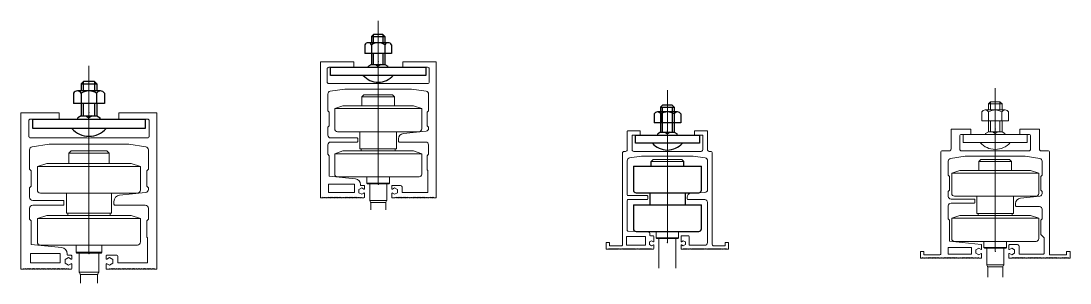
# Model space of a CAD drawing. Header units: inches. Extents: x 107967 to 757940, y -1505 to 368711.
# Drawn here: x 142326 to 143097, y 167435 to 167628 of the extents above; entities that cross this region are included whole.
import ezdxf

# ---------------------------------------------------------------- set-up
doc = ezdxf.new("R2010")
doc.units = ezdxf.units.IN
doc.header["$MEASUREMENT"] = 0

# ---------------------------------------------------------------- blocks, each defined once
blk = doc.blocks.new('*U178')
at = {"color": 1, "linetype": 'ByBlock', "lineweight": 15}
blk.add_line((0, -90), (0, 30), dxfattribs=at)
at = {"color": 0, "linetype": 'ByBlock'}
for p, q in [((-5, 18.5), (-3.5, 20)), ((-5, 18.5), (5, 18.5)), ((-5, 18.5), (-5, 14)), ((-3.5, 14), (-3.5, 20)), ((3.5, 20), (-3.5, 20)), ((3.5, 20), (5, 18.5)), ((3.5, 20), (3.5, 14)), ((5, 18.5), (5, 14)), ((-9.82, 12.58), (-9.82, 6)), ((7.36, 14), (-7.38, 14)), ((-4.91, 12.58), (-4.91, 6)), ((4.91, 12.58), (4.91, 6)), ((9.82, 12.58), (9.82, 6)), ((9.82, 6), (-9.82, 6)), ((-5, 6), (-5, -2)), ((-3.5, -2), (-3.5, 6)), ((3.5, 6), (3.5, -2)), ((5, 6), (5, -2)), ((-5, -2), (-7.05, -3.18)), ((-7.05, -4), (-7.05, -3.18)), ((-5, -2), (5, -2)), ((-2.05, -2), (0, -3.18)), ((2.05, -2), (0, -3.18)), ((0, -4), (0, -3.18)), ((5, -2), (7.05, -3.18)), ((7.05, -4), (7.05, -3.18))]:
    blk.add_line(p, q, dxfattribs=at)
at = {"color": 0, "linetype": 'ByBlock', "lineweight": 15}
for p, q in [((-12.5, -64.06), (0, -64.06)), ((-12.5, -64.06), (-12.5, -65.56)), ((12.5, -64.06), (0, -64.06)), ((12.5, -64.06), (12.5, -65.56)), ((-36.5, -90), (-17.5, -90)), ((-36.5, -96), (-36.5, -90)), ((-17.5, -96), (-17.5, -90)), ((-40.5, -99.5), (-40.84, -99.93)), ((-40.16, -99.93), (-40.5, -99.5)), ((-39.5, -99.5), (-39.84, -99.93)), ((-39.16, -99.93), (-39.5, -99.5)), ((-38.5, -99.5), (-38.84, -99.93)), ((-38.16, -99.93), (-38.5, -99.5)), ((-37.5, -99.5), (-37.84, -99.93)), ((-37.16, -99.93), (-37.5, -99.5)), ((-36.5, -99.5), (-36.84, -99.93)), ((-36.5, -96), (-17.5, -96)), ((-36.16, -99.93), (-36.5, -99.5)), ((-35.5, -99.5), (-35.84, -99.93)), ((-35.16, -99.93), (-35.5, -99.5)), ((-34.5, -99.5), (-34.84, -99.93)), ((-34.16, -99.93), (-34.5, -99.5)), ((-33.5, -99.5), (-33.84, -99.93)), ((-33.16, -99.93), (-33.5, -99.5)), ((-32.5, -99.5), (-32.84, -99.93)), ((-32.16, -99.93), (-32.5, -99.5)), ((-31.5, -99.5), (-31.84, -99.93)), ((-31.16, -99.93), (-31.5, -99.5)), ((-30.5, -99.5), (-30.84, -99.93)), ((-30.16, -99.93), (-30.5, -99.5)), ((-29.5, -99.5), (-29.84, -99.93)), ((-29.16, -99.93), (-29.5, -99.5)), ((-28.5, -99.5), (-28.84, -99.93)), ((-28.16, -99.93), (-28.5, -99.5)), ((-27.5, -99.5), (-27.84, -99.93)), ((-27.16, -99.93), (-27.5, -99.5)), ((-26.5, -99.5), (-26.84, -99.93)), ((-26.16, -99.93), (-26.5, -99.5)), ((-25.5, -99.5), (-25.84, -99.93)), ((-25.16, -99.93), (-25.5, -99.5)), ((-24.5, -99.5), (-24.84, -99.93)), ((-24.16, -99.93), (-24.5, -99.5)), ((-23.5, -99.5), (-23.84, -99.93)), ((-23.16, -99.93), (-23.5, -99.5)), ((-22.5, -99.5), (-22.84, -99.93)), ((-22.16, -99.93), (-22.5, -99.5)), ((-21.5, -99.5), (-21.84, -99.93)), ((-21.16, -99.93), (-21.5, -99.5)), ((-20.5, -99.5), (-20.84, -99.93)), ((-20.16, -99.93), (-20.5, -99.5)), ((-19.5, -99.5), (-19.84, -99.93)), ((-19.16, -99.93), (-19.5, -99.5)), ((-18.5, -99.5), (-18.84, -99.93)), ((-18.16, -99.93), (-18.5, -99.5)), ((-17.5, -99.5), (-17.84, -99.93)), ((-17.16, -99.93), (-17.5, -99.5)), ((-16.5, -99.5), (-16.84, -99.93)), ((-16.16, -99.93), (-16.5, -99.5)), ((-15.5, -99.5), (-15.84, -99.93)), ((-15.16, -99.93), (-15.5, -99.5)), ((-14.5, -99.5), (-14.84, -99.93)), ((-14.16, -99.93), (-14.5, -99.5)), ((-13.5, -99.5), (-13.84, -99.93)), ((-13.16, -99.93), (-13.5, -99.5)), ((-12.5, -99.5), (-12.84, -99.93)), ((-12.16, -99.93), (-12.5, -99.5)), ((-10.5, -100), (-12, -100)), ((-10, -99.5), (-10, -96.73)), ((12.16, -99.93), (12.5, -99.5)), ((12.5, -99.5), (12.84, -99.93)), ((13.16, -99.93), (13.5, -99.5)), ((13.5, -99.5), (13.84, -99.93)), ((14.16, -99.93), (14.5, -99.5)), ((14.5, -99.5), (14.84, -99.93)), ((15.16, -99.93), (15.5, -99.5)), ((15.5, -99.5), (15.84, -99.93)), ((16.16, -99.93), (16.5, -99.5)), ((16.5, -99.5), (16.84, -99.93)), ((17.16, -99.93), (17.5, -99.5)), ((17.5, -99.5), (17.84, -99.93)), ((18.16, -99.93), (18.5, -99.5)), ((18.5, -99.5), (18.84, -99.93)), ((19.16, -99.93), (19.5, -99.5)), ((19.5, -99.5), (19.84, -99.93)), ((20.16, -99.93), (20.5, -99.5)), ((20.5, -99.5), (20.84, -99.93)), ((21.16, -99.93), (21.5, -99.5)), ((21.5, -99.5), (21.84, -99.93)), ((22.16, -99.93), (22.5, -99.5)), ((22.5, -99.5), (22.84, -99.93)), ((23.16, -99.93), (23.5, -99.5)), ((23.5, -99.5), (23.84, -99.93)), ((24.16, -99.93), (24.5, -99.5)), ((24.5, -99.5), (24.84, -99.93)), ((25.16, -99.93), (25.5, -99.5)), ((25.5, -99.5), (25.84, -99.93)), ((26.16, -99.93), (26.5, -99.5)), ((26.5, -99.5), (26.84, -99.93)), ((27.16, -99.93), (27.5, -99.5)), ((27.5, -99.5), (27.84, -99.93)), ((28.16, -99.93), (28.5, -99.5)), ((28.5, -99.5), (28.84, -99.93)), ((29.16, -99.93), (29.5, -99.5)), ((29.5, -99.5), (29.84, -99.93)), ((30.16, -99.93), (30.5, -99.5)), ((30.5, -99.5), (30.84, -99.93)), ((31.16, -99.93), (31.5, -99.5)), ((31.5, -99.5), (31.84, -99.93)), ((32.16, -99.93), (32.5, -99.5)), ((32.5, -99.5), (32.84, -99.93)), ((33.16, -99.93), (33.5, -99.5)), ((33.5, -99.5), (33.84, -99.93)), ((34.16, -99.93), (34.5, -99.5)), ((34.5, -99.5), (34.84, -99.93)), ((35.16, -99.93), (35.5, -99.5)), ((35.5, -99.5), (35.84, -99.93)), ((36.16, -99.93), (36.5, -99.5)), ((36.5, -99.5), (36.84, -99.93)), ((37.16, -99.93), (37.5, -99.5)), ((37.5, -99.5), (37.84, -99.93)), ((38.16, -99.93), (38.5, -99.5)), ((38.5, -99.5), (38.84, -99.93)), ((39.16, -99.93), (39.5, -99.5)), ((39.5, -99.5), (39.84, -99.93)), ((-6.14, -102.08), (-5.61, -103.14)), ((6.14, -102.08), (5.61, -103.14))]:
    blk.add_line(p, q, dxfattribs=at)
for points in [[(-40.84, -99.93, -0.226384), (-41, -100), (-42.3, -100, -0.414214), (-42.5, -99.8), (-42.5, -0.2, -0.414214), (-42.3, 0), (-18, 0), (-18, -4), (-36.3, -4, 0.414214), (-37.5, -5.2), (-37.5, -14.8, 0.414214), (-36.3, -16), (-0.3, -16), (0, -16.3), (0.3, -16), (36.3, -16, 0.414214), (37.5, -14.8), (37.5, -5.2, 0.414214), (36.3, -4), (18, -4), (18, 0), (42.3, 0, -0.414214), (42.5, -0.2), (42.5, -99.8, -0.414214), (42.3, -100), (41, -100, -0.226384), (40.84, -99.93), (40.5, -99.5), (40.16, -99.93)], [(-10.45, -93.53, 0.57735), (-10, -93.27), (-10, -91.5, 0.414214), (-10.5, -91), (-12.5, -91, -0.414214), (-13, -90.5), (-13, -90.1, 0.383864), (-16.58, -86.12), (-36, -84.08), (-36, -69), (-37, -68), (-37, -61, -0.414214), (-35, -59), (-15.5, -59, 0.414214), (-15, -58.5), (-15, -56.5, 0.414214), (-15.5, -56), (-35, -56, -0.414214), (-37, -54), (-37, -48), (-36, -47), (-36, -37), (-37, -36), (-37, -23.65, -0.369911), (-35.31, -21.67), (-24.5, -20), (24.5, -20), (35.31, -21.67, -0.369911), (37, -23.65), (37, -36), (36, -37), (36, -47), (37, -48), (37, -48.98, -0.383864), (35.21, -50.97), (18.58, -52.71, 0.383864), (15, -56.69), (15, -58.5, 0.414214), (15.5, -59), (35, -59, -0.414214), (37, -61), (37, -68), (36, -69), (36, -79.5), (36.5, -80), (36.5, -96), (17.5, -96), (17.5, -92, 0.414214), (16.5, -91), (10.5, -91, 0.414214), (10, -91.5), (10, -93.27, 0.57735), (10.45, -93.53)], [(-32, -67.56), (-32, -82.56, 0.414214), (-30, -84.56), (0, -84.56), (30, -84.56, 0.414214), (32, -82.56), (32, -67.56)], [(-6.14, -102.08, -0.116434), (-6.25, -101.63), (-6.25, -89.66)], [(6.14, -102.08, 0.116434), (6.25, -101.63), (6.25, -89.66)], [(10.45, -96.47, 0.57735), (10, -96.73), (10, -99.5, 0.414214), (10.5, -100), (12, -100, 0.226384), (12.16, -99.93)]]:
    blk.add_lwpolyline(points, format="xyb", dxfattribs=at)
at = {"color": 0, "linetype": 'ByBlock'}
blk.add_lwpolyline([(-35, -10), (-35, -4), (35, -4), (35, -10)], close=True, dxfattribs=at)
at = {"color": 0, "linetype": 'ByBlock', "lineweight": 15}
for points in [[(12, -25.86), (10.5, -24.36), (-10.5, -24.36), (-12, -25.86)], [(-12, -32.36), (-12, -25.86), (12, -25.86), (12, -32.36)], [(32, -34.36), (26, -32.36), (0, -32.36), (-26, -32.36), (-32, -34.36)], [(13.5, -51.36), (13.5, -64.06), (-13.5, -64.06), (-13.5, -51.36)], [(-8.25, -84.56), (-8.25, -89.16), (8.25, -89.16), (7.75, -89.66), (0, -89.66), (-7.75, -89.66), (-8.25, -89.16)], [(8.25, -84.56), (8.25, -89.16)], [(-10.45, -96.47), (-12.1, -97.42), (-14.2, -96.21), (-14.2, -93.79), (-12.1, -92.58), (-10.45, -93.53)], [(10.45, -93.53), (12.1, -92.58), (14.2, -93.79), (14.2, -96.21), (12.1, -97.42), (10.45, -96.47)], [(-6.22, -101.87), (6.22, -101.87)], [(-5.53, -103.36), (5.53, -103.36)], [(-5.5, -108.8), (-5.5, -103.35)], [(5.5, -108.8), (5.5, -103.35)]]:
    blk.add_lwpolyline(points, dxfattribs=at)
blk.add_lwpolyline([(0, -51.36), (-30, -51.36, -0.414214), (-32, -49.36), (-32, -34.36), (0, -34.36), (32, -34.36), (32, -49.36, -0.414214), (30, -51.36)], format="xyb", close=True, dxfattribs=at)
blk.add_lwpolyline([(0, -67.56), (-32, -67.56), (-26, -65.56), (0, -65.56), (26, -65.56), (32, -67.56)], close=True, dxfattribs=at)
at = {"color": 0, "linetype": 'ByBlock'}
for centre, radius, start, end in [((-7.38, 11.17), 2.83, 29.81722, 149.82692), ((0, 4.79), 9.21, 57.79351, 122.20651), ((7.36, 11.17), 2.83, 29.99513, 150.00483), ((0, -0.4), 14.6, 221.11209, 318.88791)]:
    blk.add_arc(centre, radius, start, end, dxfattribs=at)
at = {"color": 0, "linetype": 'ByBlock', "lineweight": 15}
for centre, radius, start, end in [((-40, -99.8), 0.2, 218.97666, 321.02334), ((-39, -99.8), 0.2, 218.97666, 321.02334), ((-38, -99.8), 0.2, 218.97666, 321.02334), ((-37, -99.8), 0.2, 218.97666, 321.02334), ((-36, -99.8), 0.2, 218.97666, 321.02334), ((-35, -99.8), 0.2, 218.97666, 321.02334), ((-34, -99.8), 0.2, 218.97666, 321.02334), ((-33, -99.8), 0.2, 218.97666, 321.02334), ((-32, -99.8), 0.2, 218.97666, 321.02334), ((-31, -99.8), 0.2, 218.97666, 321.02334), ((-30, -99.8), 0.2, 218.97666, 321.02334), ((-29, -99.8), 0.2, 218.97666, 321.02334), ((-28, -99.8), 0.2, 218.97666, 321.02334), ((-27, -99.8), 0.2, 218.97666, 321.02334), ((-26, -99.8), 0.2, 218.97666, 321.02334), ((-25, -99.8), 0.2, 218.97666, 321.02334), ((-24, -99.8), 0.2, 218.97666, 321.02334), ((-23, -99.8), 0.2, 218.97666, 321.02334), ((-22, -99.8), 0.2, 218.97666, 321.02334), ((-21, -99.8), 0.2, 218.97666, 321.02334), ((-20, -99.8), 0.2, 218.97666, 321.02334), ((-20, -99.8), 0.2, 218.97666, 270), ((-19, -99.8), 0.2, 218.97666, 321.02334), ((-18, -99.8), 0.2, 218.97666, 321.02334), ((-17, -99.8), 0.2, 218.97666, 321.02334), ((-17, -99.8), 0.2, 218.97666, 270), ((-16, -99.8), 0.2, 218.97666, 321.02334), ((-15, -99.8), 0.2, 218.97666, 321.02334), ((-14, -99.8), 0.2, 218.97666, 321.02334), ((-13, -99.8), 0.2, 218.97666, 270), ((-13, -99.8), 0.2, 218.97666, 321.02334), ((-12, -99.8), 0.2, 218.97666, 270), ((-10.5, -99.5), 0.5, 270, 0), ((-10.3, -96.73), 0.3, 0, 120), ((13, -99.8), 0.2, 218.97666, 321.02334), ((13, -99.8), 0.2, 270, 321.02334), ((14, -99.8), 0.2, 218.97666, 321.02334), ((15, -99.8), 0.2, 218.97666, 321.02334), ((16, -99.8), 0.2, 218.97666, 321.02334), ((17, -99.8), 0.2, 218.97666, 321.02334), ((17, -99.8), 0.2, 270, 321.02334), ((18, -99.8), 0.2, 218.97666, 321.02334), ((19, -99.8), 0.2, 218.97666, 321.02334), ((20, -99.8), 0.2, 218.97666, 321.02334), ((20, -99.8), 0.2, 270, 321.02334), ((21, -99.8), 0.2, 218.97666, 321.02334), ((22, -99.8), 0.2, 218.97666, 321.02334), ((23, -99.8), 0.2, 218.97666, 321.02334), ((24, -99.8), 0.2, 218.97666, 321.02334), ((25, -99.8), 0.2, 218.97666, 321.02334), ((26, -99.8), 0.2, 218.97666, 321.02334), ((27, -99.8), 0.2, 218.97666, 321.02334), ((28, -99.8), 0.2, 218.97666, 321.02334), ((29, -99.8), 0.2, 218.97666, 321.02334), ((30, -99.8), 0.2, 218.97666, 321.02334), ((31, -99.8), 0.2, 218.97666, 321.02334), ((32, -99.8), 0.2, 218.97666, 321.02334), ((33, -99.8), 0.2, 218.97666, 321.02334), ((34, -99.8), 0.2, 218.97666, 321.02334), ((35, -99.8), 0.2, 218.97666, 321.02334), ((36, -99.8), 0.2, 218.97666, 321.02334), ((37, -99.8), 0.2, 218.97666, 321.02334), ((38, -99.8), 0.2, 218.97666, 321.02334), ((39, -99.8), 0.2, 218.97666, 321.02334), ((40, -99.8), 0.2, 218.97666, 321.02334), ((-6.5, -103.59), 1, 0, 26.56505), ((6.5, -103.59), 1, 153.43495, 180)]:
    blk.add_arc(centre, radius, start, end, dxfattribs=at)
at = {"color": 1, "linetype": 'ByBlock', "lineweight": 15}
for p in [(0, 0), (0, -90)]:
    blk.add_point(p, dxfattribs=at)
blk = doc.blocks.new('P_RAIL_TYPE_SIDE_VIEW_110')
at = {"color": 1, "linetype": 'ByBlock', "lineweight": 15}
blk.add_line((0, -90), (0, 30), dxfattribs=at)
at = {"color": 0, "linetype": 'ByBlock', "lineweight": 15}
for points in [[(3.5, 14), (3.5, 20), (-3.5, 20), (-5, 18.5), (5, 18.5), (5, 14)], [(-5, 18.5), (-5, 14)], [(-3.5, 14), (-3.5, 20)], [(3.5, 20), (5, 18.5)], [(9.82, 12.58), (9.82, 6), (-9.82, 6), (-9.82, 12.58)], [(7.36, 14), (-7.38, 14)], [(-4.91, 12.58), (-4.91, 6)], [(4.91, 12.58), (4.91, 6)], [(-5, 6), (-5, -2), (5, -2), (7.05, -3.18), (7.05, -4)], [(-3.5, -2), (-3.5, 6)], [(3.5, 6), (3.5, -2)], [(5, 6), (5, -2)], [(-5, -2), (-7.05, -3.18), (-7.05, -4)], [(-2.05, -2), (0, -3.18), (2.05, -2)], [(0, -4), (0, -3.18)], [(-12, -23.86), (-10.5, -22.36), (10.5, -22.36), (12, -23.86)], [(-12, -30.36), (-12, -23.86), (12, -23.86), (12, -30.36)], [(13.5, -49.36), (13.5, -62.06), (-13.5, -62.06), (-13.5, -49.36)], [(32, -65.56), (26, -63.56), (0, -63.56), (-26, -63.56), (-32, -65.56)], [(12.5, -63.56), (12.5, -62.06), (0, -62.06), (-12.5, -62.06), (-12.5, -63.56)], [(-8.25, -82.56), (-8.25, -87.16), (8.25, -87.16), (7.75, -87.66), (0, -87.66), (-7.75, -87.66), (-8.25, -87.16)], [(8.25, -82.56), (8.25, -87.16)], [(-6.22, -99.87), (6.22, -99.87)], [(-6.14, -100.08), (-5.61, -101.15)], [(6.14, -100.08), (5.61, -101.15)], [(-5.53, -101.36), (5.53, -101.36)], [(-5.5, -108.8), (-5.5, -101.35)], [(5.5, -108.8), (5.5, -101.35)]]:
    blk.add_lwpolyline(points, dxfattribs=at)
for points in [[(-4.93, 12.58, 0.577407), (-9.83, 12.6)], [(4.91, 12.58, 0.288697), (-4.91, 12.58)], [(9.82, 12.58, 0.577407), (4.91, 12.58)], [(-38.16, -94.93), (-38.5, -94.5), (-38.84, -94.93, -0.477226), (-39.16, -94.93), (-39.5, -94.5), (-39.84, -94.93, -0.477226), (-40.16, -94.93), (-40.5, -94.5), (-40.84, -94.93, -0.477226), (-41.16, -94.93), (-41.5, -94.5), (-41.84, -94.93, -0.477226), (-42.16, -94.93), (-42.5, -94.5), (-42.84, -94.93, -0.477226), (-43.16, -94.93), (-43.5, -94.5), (-43.84, -94.93, -0.477226), (-44.16, -94.93), (-44.5, -94.5), (-44.84, -94.93, -0.477226), (-45.16, -94.93), (-45.5, -94.5), (-45.84, -94.93, -0.477226), (-46.16, -94.93), (-46.5, -94.5), (-46.84, -94.93, -0.477226), (-47.16, -94.93), (-47.5, -94.5), (-47.84, -94.93, -0.477226), (-48.16, -94.93), (-48.5, -94.5), (-48.84, -94.93, -0.477226), (-49.16, -94.93), (-49.5, -94.5), (-49.84, -94.93, -0.477226), (-50.16, -94.93), (-50.5, -94.5), (-50.84, -94.93, -0.477226), (-51.16, -94.93), (-51.5, -94.5), (-51.84, -94.93, -0.477226), (-52.16, -94.93), (-52.5, -94.5), (-52.84, -94.93, -0.477226), (-53.16, -94.93), (-53.5, -94.5), (-53.84, -94.93, -0.226384), (-54, -95), (-54.8, -95, -0.414214), (-55, -94.8), (-55, -90.2, -0.414214), (-54.8, -90), (-52.7, -90, -0.414214), (-52.5, -90.2), (-52.5, -92.5), (-41, -92.5, 0.414214), (-40, -91.5), (-40, -17.2, -0.414214), (-38.8, -16), (-33.7, -16, 0.414214), (-32.5, -14.8), (-32.5, -0.2, -0.414214), (-32.3, 0), (-18, 0), (-18, -4), (-24.8, -4, 0.414214), (-26, -5.2), (-26, -14.8, 0.414214), (-24.8, -16), (-0.3, -16), (0, -16.3), (0.3, -16), (24.8, -16, 0.414214), (26, -14.8), (26, -5.2, 0.414214), (24.8, -4), (18, -4), (18, 0), (32.3, 0, -0.414214), (32.5, -0.2), (32.5, -14.8, 0.414214), (33.7, -16), (38.8, -16, -0.414214), (40, -17.2), (40, -92.5), (52.5, -92.5), (52.5, -90.2, -0.414214), (52.7, -90), (54.8, -90, -0.414214), (55, -90.2), (55, -94.8, -0.414214), (54.8, -95), (54, -95, -0.226384), (53.84, -94.93), (53.5, -94.5), (53.16, -94.93, -0.477226), (52.84, -94.93), (52.5, -94.5), (52.16, -94.93, -0.477226), (51.84, -94.93), (51.5, -94.5), (51.16, -94.93, -0.477226), (50.84, -94.93), (50.5, -94.5), (50.16, -94.93, -0.477226), (49.84, -94.93), (49.5, -94.5), (49.16, -94.93, -0.477226), (48.84, -94.93), (48.5, -94.5), (48.16, -94.93, -0.477226), (47.84, -94.93), (47.5, -94.5), (47.16, -94.93, -0.477226), (46.84, -94.93), (46.5, -94.5), (46.16, -94.93, -0.477226), (45.84, -94.93), (45.5, -94.5), (45.16, -94.93, -0.477226), (44.84, -94.93), (44.5, -94.5), (44.16, -94.93, -0.477226), (43.84, -94.93), (43.5, -94.5), (43.16, -94.93, -0.477226), (42.84, -94.93), (42.5, -94.5), (42.16, -94.93, -0.477226), (41.84, -94.93), (41.5, -94.5), (41.16, -94.93, -0.477226), (40.84, -94.93), (40.5, -94.5), (40.16, -94.93, -0.477226), (39.84, -94.93), (39.5, -94.5), (39.16, -94.93, -0.477226), (38.84, -94.93), (38.5, -94.5), (38.16, -94.93, -0.477226), (37.84, -94.93)], [(-11, -10, 0.454545), (11, -10)], [(-10.45, -88.53, 0.57735), (-10, -88.27), (-10, -85.27, 0.383864), (-10.45, -84.77), (-33.5, -82.35), (-33.5, -67), (-34.5, -66), (-34.5, -56.5, -0.414214), (-32.5, -54.5), (-15.5, -54.5, 0.414214), (-15, -54), (-15, -52, 0.414214), (-15.5, -51.5), (-32.5, -51.5, -0.414214), (-34.5, -49.5), (-34.5, -46), (-33.5, -45), (-33.5, -35), (-34.5, -34), (-34.5, -23.65, -0.369911), (-32.81, -21.67), (-22, -20), (22, -20), (32.81, -21.67, -0.369911), (34.5, -23.65), (34.5, -34), (33.5, -35), (33.5, -45), (34.5, -46), (34.5, -47.31, -0.383864), (32.71, -49.3), (18.58, -50.78, 0.383864), (15, -54.76), (15, -56.5, 0.414214), (15.5, -57), (32.5, -57, -0.414214), (34.5, -59), (34.5, -66), (33.5, -67), (33.5, -77.5), (36, -80), (36, -91, -0.414214), (35, -92), (17.5, -92), (17.5, -86, 0.414214), (16.5, -85), (10.5, -85, 0.414214), (10, -85.5), (10, -88.27, 0.57735), (10.45, -88.53), (12.1, -87.58), (14.2, -88.79), (14.2, -91.21), (12.1, -92.42), (10.45, -91.47)], [(-32, -32.36), (-32, -47.36, 0.414214), (-30, -49.36), (0, -49.36), (30, -49.36, 0.414214), (32, -47.36), (32, -32.36)], [(-12.16, -94.93, 0.226384), (-12, -95), (-10.5, -95, 0.414214), (-10, -94.5), (-10, -91.73, 0.57735), (-10.45, -91.47), (-12.1, -92.42), (-14.2, -91.21), (-14.2, -88.79), (-12.1, -87.58), (-10.45, -88.53)], [(-6.14, -100.08, -0.116434), (-6.25, -99.63), (-6.25, -87.66)], [(6.14, -100.08, 0.116434), (6.25, -99.63), (6.25, -87.66)], [(10.45, -91.47, 0.57735), (10, -91.73), (10, -94.5, 0.414214), (10.5, -95), (12, -95, 0.226384), (12.16, -94.93), (12.5, -94.5), (12.84, -94.93)], [(-37.16, -94.93), (-37.5, -94.5), (-37.84, -94.93, -0.477226), (-38.16, -94.93)], [(-36.16, -94.93), (-36.5, -94.5), (-36.84, -94.93, -0.477226), (-37.16, -94.93)], [(-35.16, -94.93), (-35.5, -94.5), (-35.84, -94.93, -0.477226), (-36.16, -94.93)], [(-34.16, -94.93), (-34.5, -94.5), (-34.84, -94.93, -0.477226), (-35.16, -94.93)], [(-33.16, -94.93), (-33.5, -94.5), (-33.84, -94.93, -0.477226), (-34.16, -94.93)], [(-32.16, -94.93), (-32.5, -94.5), (-32.84, -94.93, -0.477226), (-33.16, -94.93)], [(-31.16, -94.93), (-31.5, -94.5), (-31.84, -94.93, -0.477226), (-32.16, -94.93)], [(-30.16, -94.93), (-30.5, -94.5), (-30.84, -94.93, -0.477226), (-31.16, -94.93)], [(-29.16, -94.93), (-29.5, -94.5), (-29.84, -94.93, -0.477226), (-30.16, -94.93)], [(-28.16, -94.93), (-28.5, -94.5), (-28.84, -94.93, -0.477226), (-29.16, -94.93)], [(-27.16, -94.93), (-27.5, -94.5), (-27.84, -94.93, -0.477226), (-28.16, -94.93)], [(-26.16, -94.93), (-26.5, -94.5), (-26.84, -94.93, -0.477226), (-27.16, -94.93)], [(-25.16, -94.93), (-25.5, -94.5), (-25.84, -94.93, -0.477226), (-26.16, -94.93)], [(-24.16, -94.93), (-24.5, -94.5), (-24.84, -94.93, -0.477226), (-25.16, -94.93)], [(-23.16, -94.93), (-23.5, -94.5), (-23.84, -94.93, -0.477226), (-24.16, -94.93)], [(-22.16, -94.93), (-22.5, -94.5), (-22.84, -94.93, -0.477226), (-23.16, -94.93)], [(-21.16, -94.93), (-21.5, -94.5), (-21.84, -94.93, -0.477226), (-22.16, -94.93)], [(-20.16, -94.93), (-20.5, -94.5), (-20.84, -94.93, -0.477226), (-21.16, -94.93)], [(-19.16, -94.93), (-19.5, -94.5), (-19.84, -94.93, -0.477226), (-20.16, -94.93)], [(-18.16, -94.93), (-18.5, -94.5), (-18.84, -94.93, -0.477226), (-19.16, -94.93)], [(-17.16, -94.93), (-17.5, -94.5), (-17.84, -94.93, -0.477226), (-18.16, -94.93)], [(-16.16, -94.93), (-16.5, -94.5), (-16.84, -94.93, -0.477226), (-17.16, -94.93)], [(-15.16, -94.93), (-15.5, -94.5), (-15.84, -94.93, -0.477226), (-16.16, -94.93)], [(-14.16, -94.93), (-14.5, -94.5), (-14.84, -94.93, -0.477226), (-15.16, -94.93)], [(-13.16, -94.93), (-13.5, -94.5), (-13.84, -94.93, -0.477226), (-14.16, -94.93)], [(-12.16, -94.93), (-12.5, -94.5), (-12.84, -94.93, -0.477226), (-13.16, -94.93)], [(12.84, -94.93, 0.477226), (13.16, -94.93), (13.5, -94.5), (13.84, -94.93)], [(13.84, -94.93, 0.477226), (14.16, -94.93), (14.5, -94.5), (14.84, -94.93)], [(14.84, -94.93, 0.477226), (15.16, -94.93), (15.5, -94.5), (15.84, -94.93)], [(15.84, -94.93, 0.477226), (16.16, -94.93), (16.5, -94.5), (16.84, -94.93)], [(16.84, -94.93, 0.477226), (17.16, -94.93), (17.5, -94.5), (17.84, -94.93)], [(17.84, -94.93, 0.477226), (18.16, -94.93), (18.5, -94.5), (18.84, -94.93)], [(18.84, -94.93, 0.477226), (19.16, -94.93), (19.5, -94.5), (19.84, -94.93)], [(19.84, -94.93, 0.477226), (20.16, -94.93), (20.5, -94.5), (20.84, -94.93)], [(20.84, -94.93, 0.477226), (21.16, -94.93), (21.5, -94.5), (21.84, -94.93)], [(21.84, -94.93, 0.477226), (22.16, -94.93), (22.5, -94.5), (22.84, -94.93)], [(22.84, -94.93, 0.477226), (23.16, -94.93), (23.5, -94.5), (23.84, -94.93)], [(23.84, -94.93, 0.477226), (24.16, -94.93), (24.5, -94.5), (24.84, -94.93)], [(24.84, -94.93, 0.477226), (25.16, -94.93), (25.5, -94.5), (25.84, -94.93)], [(25.84, -94.93, 0.477226), (26.16, -94.93), (26.5, -94.5), (26.84, -94.93)], [(26.84, -94.93, 0.477226), (27.16, -94.93), (27.5, -94.5), (27.84, -94.93)], [(27.84, -94.93, 0.477226), (28.16, -94.93), (28.5, -94.5), (28.84, -94.93)], [(28.84, -94.93, 0.477226), (29.16, -94.93), (29.5, -94.5), (29.84, -94.93)], [(29.84, -94.93, 0.477226), (30.16, -94.93), (30.5, -94.5), (30.84, -94.93)], [(30.84, -94.93, 0.477226), (31.16, -94.93), (31.5, -94.5), (31.84, -94.93)], [(31.84, -94.93, 0.477226), (32.16, -94.93), (32.5, -94.5), (32.84, -94.93)], [(32.84, -94.93, 0.477226), (33.16, -94.93), (33.5, -94.5), (33.84, -94.93)], [(33.84, -94.93, 0.477226), (34.16, -94.93), (34.5, -94.5), (34.84, -94.93)], [(34.84, -94.93, 0.477226), (35.16, -94.93), (35.5, -94.5), (35.84, -94.93)], [(35.84, -94.93, 0.477226), (36.16, -94.93), (36.5, -94.5), (36.84, -94.93)], [(36.84, -94.93, 0.477226), (37.16, -94.93), (37.5, -94.5), (37.84, -94.93)], [(-5.5, -101.59, 0.116434), (-5.61, -101.15)], [(5.61, -101.15, 0.116434), (5.5, -101.59)]]:
    blk.add_lwpolyline(points, format="xyb", dxfattribs=at)
for points in [[(-23.5, -10), (-23.5, -4), (23.5, -4), (23.5, -10)], [(0, -32.36), (-32, -32.36), (-26, -30.36), (0, -30.36), (26, -30.36), (32, -32.36)], [(-17.5, -87), (-17.5, -92), (-34.5, -92), (-34.5, -87)]]:
    blk.add_lwpolyline(points, close=True, dxfattribs=at)
blk.add_lwpolyline([(0, -82.56), (-30, -82.56, -0.414214), (-32, -80.56), (-32, -65.56), (0, -65.56), (32, -65.56), (32, -80.56, -0.414214), (30, -82.56)], format="xyb", close=True, dxfattribs=at)
at = {"color": 1, "linetype": 'ByBlock', "lineweight": 15}
for p in [(0, 0), (0, -90)]:
    blk.add_point(p, dxfattribs=at)
blk = doc.blocks.new('P_RAIL_TYPE_SIDE_VIEW_66S')
at = {"color": 1, "linetype": 'ByBlock', "lineweight": 15}
blk.add_line((0, -82), (0, 30), dxfattribs=at)
at = {"color": 0, "linetype": 'ByBlock'}
for p, q in [((-5.01, 17.51), (-3.51, 19.01)), ((-5.01, 17.51), (4.99, 17.51)), ((-5, 17.51), (-5, 16)), ((-5, 17.51), (-5, -1)), ((3.49, 19.01), (-3.51, 19.01)), ((-3.5, -1), (-3.5, 17.51)), ((-3.5, 16), (-3.5, 17.51)), ((3.49, 19.01), (4.99, 17.51)), ((3.5, 17.51), (3.5, 16)), ((3.5, 17.51), (3.5, -1)), ((5, 17.51), (5, 16)), ((5, 17.51), (5, -1)), ((-9.82, 12.58), (-9.82, 6)), ((7.36, 14), (-7.38, 14)), ((-4.91, 12.58), (-4.91, 6)), ((4.91, 12.58), (4.91, 6)), ((9.82, 12.58), (9.82, 6)), ((9.82, 6), (-9.82, 6)), ((-5, -1), (-7.05, -2.18)), ((-7.05, -3), (-7.05, -2.18)), ((-5, -1), (5, -1)), ((-2.05, -1), (0, -2.18)), ((2.05, -1), (0, -2.18)), ((0, -3), (0, -2.18)), ((5, -1), (7.05, -2.18)), ((7.05, -3), (7.05, -2.18)), ((-12, -25.92), (-12, -22.42)), ((12, -25.92), (12, -22.42)), ((-13, -45.42), (-13, -54.42)), ((13, -45.42), (13, -54.42))]:
    blk.add_line(p, q, dxfattribs=at)
at = {"color": 0, "linetype": 'ByBlock', "lineweight": 15}
for p, q in [((-29.5, -21.84), (-29.5, -47)), ((-19, -18.5), (-27.81, -19.86)), ((-19, -18.5), (19, -18.5)), ((-10.5, -20.92), (-12, -22.42)), ((0, -22.42), (-12, -22.42)), ((0, -20.92), (-10.5, -20.92)), ((10.5, -20.92), (0, -20.92)), ((12, -22.42), (0, -22.42)), ((10.5, -20.92), (12, -22.42)), ((19, -18.5), (27.81, -19.86)), ((29.5, -21.84), (29.5, -43.18)), ((17.34, -45.72), (27.6, -45.18)), ((-29.5, -51), (-29.5, -73.1)), ((-15, -47.5), (-29, -47.5)), ((-15, -50.5), (-29, -50.5)), ((-14.5, -48), (-14.5, -50)), ((14.5, -48.71), (14.5, -50)), ((15, -50.5), (27.5, -50.5)), ((29.5, -52.5), (29.5, -82)), ((-29.03, -73.59), (-13.94, -74.38)), ((-13, -76.5), (-13, -75.38)), ((-10.5, -77), (-12.5, -77)), ((-8.25, -73.92), (-8.25, -78.52)), ((8.25, -73.92), (8.25, -78.52)), ((10.5, -77), (15.5, -77)), ((-30, -77.5), (-16, -77.5)), ((-30, -84), (-30, -77.5)), ((-16, -84), (-30, -84)), ((-16, -77.5), (-16, -84)), ((-11.6, -80.65), (-13.2, -81.58)), ((-13.2, -81.58), (-13.2, -83.43)), ((-13.2, -83.43), (-11.6, -84.35)), ((-10.34, -81.38), (-11.6, -80.65)), ((-11.6, -84.35), (-10.34, -83.62)), ((-10, -77.5), (-10, -81.18)), ((-10, -86.5), (-10, -83.82)), ((-7.75, -79.02), (-8.25, -78.52)), ((8.25, -78.52), (-8.25, -78.52)), ((-7.75, -79.02), (0, -79.02)), ((-6.25, -100.8), (-6.25, -79.02)), ((7.75, -79.02), (0, -79.02)), ((6.25, -100.8), (6.25, -79.02)), ((7.75, -79.02), (8.25, -78.52)), ((10, -77.5), (10, -81.18)), ((10, -83.82), (10, -86.5)), ((10.34, -81.38), (11.6, -80.65)), ((11.6, -84.35), (10.34, -83.62)), ((11.6, -80.65), (13.2, -81.58)), ((13.2, -83.43), (11.6, -84.35)), ((13.2, -81.58), (13.2, -83.43)), ((16, -84), (16, -77.5)), ((27.5, -84), (16, -84)), ((-43.34, -86.93), (-43.15, -86.7))]:
    blk.add_line(p, q, dxfattribs=at)
at = {"color": 0, "linetype": 'ByBlock', "lineweight": 30}
for p, q in [((-25, -25.92), (-25, -43.42)), ((-25, -25.92), (25, -25.92)), ((25, -43.42), (25, -25.92)), ((-23, -45.42), (23, -45.42)), ((-25, -54.42), (-25, -71.92)), ((-25, -54.42), (25, -54.42)), ((25, -71.92), (25, -54.42)), ((-23, -73.92), (23, -73.92))]:
    blk.add_line(p, q, dxfattribs=at)
at = {"color": 0, "linetype": 'ByBlock', "lineweight": 15}
for points in [[(-33, -83.5), (-33, -16.2, -0.414214), (-31.8, -15), (-30.7, -15, 0.414999), (-29.5, -13.8), (-29.5, -0.2, -0.414214), (-29.3, 0), (-20, 0), (-20, -3), (-25.5, -3, 0.414214), (-26, -3.5), (-26, -13.8, 0.414214), (-24.8, -15), (-0.3, -15), (0, -15.3), (0.3, -15), (24.8, -15, 0.414214), (26, -13.8), (26, -3.5, 0.414214), (25.5, -3), (20, -3), (20, 0), (29.3, 0, -0.414214), (29.5, -0.2), (29.5, -13.8, 0.414999), (30.7, -15), (31.8, -15, -0.414214), (33, -16.2), (33, -83.5)], [(-10.5, -87), (-11.5, -87, -0.226384), (-11.65, -86.93), (-11.84, -86.7, 0.477226), (-12.15, -86.7), (-12.34, -86.93, -0.477226), (-12.65, -86.93), (-12.84, -86.7, 0.477226), (-13.15, -86.7), (-13.34, -86.93, -0.477226), (-13.65, -86.93), (-13.84, -86.7, 0.477226), (-14.15, -86.7), (-14.34, -86.93, -0.477226), (-14.65, -86.93), (-14.84, -86.7, 0.477226), (-15.15, -86.7), (-15.34, -86.93, -0.477226), (-15.65, -86.93), (-15.84, -86.7, 0.477226), (-16.15, -86.7), (-16.34, -86.93, -0.477226), (-16.65, -86.93), (-16.84, -86.7, 0.477226), (-17.15, -86.7), (-17.34, -86.93, -0.477226), (-17.65, -86.93), (-17.84, -86.7, 0.477226), (-18.15, -86.7), (-18.34, -86.93, -0.477226), (-18.65, -86.93), (-18.84, -86.7, 0.477226), (-19.15, -86.7), (-19.34, -86.93, -0.477226), (-19.65, -86.93), (-19.84, -86.7, 0.477226), (-20.15, -86.7), (-20.34, -86.93, -0.477226), (-20.65, -86.93), (-20.84, -86.7, 0.477226), (-21.15, -86.7), (-21.34, -86.93, -0.477226), (-21.65, -86.93), (-21.84, -86.7, 0.477226), (-22.15, -86.7), (-22.34, -86.93, -0.477226), (-22.65, -86.93), (-22.84, -86.7, 0.477226), (-23.15, -86.7), (-23.34, -86.93, -0.477226), (-23.65, -86.93), (-23.84, -86.7, 0.477226), (-24.15, -86.7), (-24.34, -86.93, -0.477226), (-24.65, -86.93), (-24.84, -86.7, 0.477226), (-25.15, -86.7), (-25.34, -86.93, -0.477226), (-25.65, -86.93), (-25.84, -86.7, 0.477226), (-26.15, -86.7), (-26.34, -86.93, -0.477226), (-26.65, -86.93), (-26.84, -86.7, 0.477226), (-27.15, -86.7), (-27.34, -86.93, -0.477226), (-27.65, -86.93), (-27.84, -86.7, 0.477226), (-28.15, -86.7), (-28.34, -86.93, -0.477226), (-28.65, -86.93), (-28.84, -86.7, 0.477226), (-29.15, -86.7), (-29.34, -86.93, -0.477226), (-29.65, -86.93), (-29.84, -86.7, 0.477226), (-30.15, -86.7), (-30.34, -86.93, -0.477226), (-30.65, -86.93), (-30.84, -86.7, 0.477226), (-31.15, -86.7), (-31.34, -86.93, -0.477226), (-31.65, -86.93), (-31.84, -86.7, 0.477226), (-32.15, -86.7), (-32.34, -86.93, -0.477226), (-32.65, -86.93), (-32.84, -86.7, 0.477226), (-33.15, -86.7), (-33.34, -86.93, -0.477226), (-33.65, -86.93), (-33.84, -86.7, 0.477226), (-34.15, -86.7), (-34.34, -86.93, -0.477226), (-34.65, -86.93), (-34.84, -86.7, 0.477226), (-35.15, -86.7), (-35.34, -86.93, -0.477226), (-35.65, -86.93), (-35.84, -86.7, 0.477226), (-36.15, -86.7), (-36.34, -86.93, -0.477226), (-36.65, -86.93), (-36.84, -86.7, 0.477226), (-37.15, -86.7), (-37.34, -86.93, -0.477226), (-37.65, -86.93), (-37.84, -86.7, 0.477226), (-38.15, -86.7), (-38.34, -86.93, -0.477226), (-38.65, -86.93), (-38.84, -86.7, 0.477226), (-39.15, -86.7), (-39.34, -86.93, -0.477226), (-39.65, -86.93), (-39.84, -86.7, 0.477226), (-40.15, -86.7), (-40.34, -86.93, -0.477226), (-40.65, -86.93), (-40.84, -86.7, 0.477226), (-41.15, -86.7), (-41.34, -86.93, -0.477226), (-41.65, -86.93), (-41.84, -86.7, 0.477226), (-42.15, -86.7), (-42.34, -86.93, -0.477226), (-42.65, -86.93), (-42.84, -86.7, 0.477226), (-43.15, -86.7), (-43.34, -86.93, -0.226384), (-43.5, -87), (-44.8, -87, -0.414214), (-45, -86.8), (-45, -82.2, -0.414214), (-44.8, -82), (-42.7, -82, -0.414214), (-42.5, -82.2), (-42.5, -84.5), (-34, -84.5, 0.414214), (-33, -83.5)], [(10.5, -87), (11.5, -87, 0.226384), (11.65, -86.93), (11.84, -86.7, -0.477226), (12.15, -86.7), (12.34, -86.93, 0.477226), (12.65, -86.93), (12.84, -86.7, -0.477226), (13.15, -86.7), (13.34, -86.93, 0.477226), (13.65, -86.93), (13.84, -86.7, -0.477226), (14.15, -86.7), (14.34, -86.93, 0.477226), (14.65, -86.93), (14.84, -86.7, -0.477226), (15.15, -86.7), (15.34, -86.93, 0.477226), (15.65, -86.93), (15.84, -86.7, -0.477226), (16.15, -86.7), (16.34, -86.93, 0.477226), (16.65, -86.93), (16.84, -86.7, -0.477226), (17.15, -86.7), (17.34, -86.93, 0.477226), (17.65, -86.93), (17.84, -86.7, -0.477226), (18.15, -86.7), (18.34, -86.93, 0.477226), (18.65, -86.93), (18.84, -86.7, -0.477226), (19.15, -86.7), (19.34, -86.93, 0.477226), (19.65, -86.93), (19.84, -86.7, -0.477226), (20.15, -86.7), (20.34, -86.93, 0.477226), (20.65, -86.93), (20.84, -86.7, -0.477226), (21.15, -86.7), (21.34, -86.93, 0.477226), (21.65, -86.93), (21.84, -86.7, -0.477226), (22.15, -86.7), (22.34, -86.93, 0.477226), (22.65, -86.93), (22.84, -86.7, -0.477226), (23.15, -86.7), (23.34, -86.93, 0.477226), (23.65, -86.93), (23.84, -86.7, -0.477226), (24.15, -86.7), (24.34, -86.93, 0.477226), (24.65, -86.93), (24.84, -86.7, -0.477226), (25.15, -86.7), (25.34, -86.93, 0.477226), (25.65, -86.93), (25.84, -86.7, -0.477226), (26.15, -86.7), (26.34, -86.93, 0.477226), (26.65, -86.93), (26.84, -86.7, -0.477226), (27.15, -86.7), (27.34, -86.93, 0.477226), (27.65, -86.93), (27.84, -86.7, -0.477226), (28.15, -86.7), (28.34, -86.93, 0.477226), (28.65, -86.93), (28.84, -86.7, -0.477226), (29.15, -86.7), (29.34, -86.93, 0.477226), (29.65, -86.93), (29.84, -86.7, -0.477226), (30.15, -86.7), (30.34, -86.93, 0.477226), (30.65, -86.93), (30.84, -86.7, -0.477226), (31.15, -86.7), (31.34, -86.93, 0.477226), (31.65, -86.93), (31.84, -86.7, -0.477226), (32.15, -86.7), (32.34, -86.93, 0.477226), (32.65, -86.93), (32.84, -86.7, -0.477226), (33.15, -86.7), (33.34, -86.93, 0.477226), (33.65, -86.93), (33.84, -86.7, -0.477226), (34.15, -86.7), (34.34, -86.93, 0.477226), (34.65, -86.93), (34.84, -86.7, -0.477226), (35.15, -86.7), (35.34, -86.93, 0.477226), (35.65, -86.93), (35.84, -86.7, -0.477226), (36.15, -86.7), (36.34, -86.93, 0.477226), (36.65, -86.93), (36.84, -86.7, -0.477226), (37.15, -86.7), (37.34, -86.93, 0.477226), (37.65, -86.93), (37.84, -86.7, -0.477226), (38.15, -86.7), (38.34, -86.93, 0.477226), (38.65, -86.93), (38.84, -86.7, -0.477226), (39.15, -86.7), (39.34, -86.93, 0.477226), (39.65, -86.93), (39.84, -86.7, -0.477226), (40.15, -86.7), (40.34, -86.93, 0.477226), (40.65, -86.93), (40.84, -86.7, -0.477226), (41.15, -86.7), (41.34, -86.93, 0.477226), (41.65, -86.93), (41.84, -86.7, -0.477226), (42.15, -86.7), (42.34, -86.93, 0.477226), (42.65, -86.93), (42.84, -86.7, -0.477226), (43.15, -86.7), (43.34, -86.93, 0.226384), (43.5, -87), (44.8, -87, 0.414214), (45, -86.8), (45, -82.2, 0.414214), (44.8, -82), (42.7, -82, 0.414214), (42.5, -82.2), (42.5, -84.5), (34, -84.5, -0.414214), (33, -83.5)]]:
    blk.add_lwpolyline(points, format="xyb", dxfattribs=at)
at = {"color": 0, "linetype": 'ByBlock'}
blk.add_lwpolyline([(-23.5, -9), (-23.5, -3), (23.5, -3), (23.5, -9)], close=True, dxfattribs=at)
for centre, radius, start, end in [((-7.38, 11.17), 2.83, 29.81722, 149.82692), ((0, 4.79), 9.21, 57.79351, 122.20651), ((7.36, 11.17), 2.83, 29.99513, 150.00483), ((0, 0.6), 14.6, 221.11209, 318.88791)]:
    blk.add_arc(centre, radius, start, end, dxfattribs=at)
at = {"color": 0, "linetype": 'ByBlock', "lineweight": 15}
for centre, radius, start, end in [((-27.5, -21.84), 2, 98.8, 180), ((27.5, -21.84), 2, 0, 81.2), ((17.5, -48.71), 3, 93, 180), ((27.5, -43.18), 2, 273, 0), ((-29, -47), 0.5, 180, 270), ((-29, -51), 0.5, 90, 180), ((-15, -48), 0.5, 0, 90), ((-15, -50), 0.5, 270, 0), ((15, -50), 0.5, 180, 270), ((27.5, -52.5), 2, 360, 90), ((-29, -73.1), 0.5, 180, 267), ((-14, -75.38), 1, 0, 87), ((-12.5, -76.5), 0.5, 180, 270), ((-10.5, -77.5), 0.5, 360, 90), ((10.5, -77.5), 0.5, 90, 180), ((15.5, -77.5), 0.5, 0, 90), ((-10.23, -81.18), 0.229, 240, 360), ((-10.23, -83.82), 0.229, 0, 120), ((10.23, -81.18), 0.229, 180, 300), ((10.23, -83.82), 0.229, 60, 180), ((27.5, -82), 2, 270, 360), ((-43, -86.82), 0.2, 38.97666, 141.02334), ((-10.5, -86.5), 0.5, 270, 0), ((10.5, -86.5), 0.5, 180, 270)]:
    blk.add_arc(centre, radius, start, end, dxfattribs=at)
at = {"color": 0, "linetype": 'ByBlock', "lineweight": 30}
for centre, start, end in [((-23, -43.42), 180, 270), ((23, -43.42), 270, 0), ((-23, -71.92), 180, 270), ((23, -71.92), 270, 0)]:
    blk.add_arc(centre, 2, start, end, dxfattribs=at)
at = {"color": 1, "linetype": 'ByBlock', "lineweight": 15}
for p in [(0, 0), (0, -82)]:
    blk.add_point(p, dxfattribs=at)
blk = doc.blocks.new('*U58')
at = {"color": 1, "linetype": 'ByBlock', "lineweight": 15}
blk.add_line((0, -103.5), (0, 34.5), dxfattribs=at)
at = {"color": 0, "linetype": 'ByBlock'}
for p, q in [((8.47, 16.1), (-8.49, 16.1)), ((-5.75, 21.27), (-4.02, 23)), ((-5.75, 21.27), (5.75, 21.27)), ((-5.75, 21.27), (-5.75, 16.1)), ((-4.02, 16.1), (-4.02, 23)), ((4.02, 23), (-4.02, 23)), ((4.02, 23), (5.75, 21.27)), ((4.02, 23), (4.02, 16.1)), ((5.75, 21.27), (5.75, 16.1)), ((-11.29, 14.47), (-11.29, 6.9)), ((-5.64, 14.47), (-5.64, 6.9)), ((5.64, 14.47), (5.64, 6.9)), ((11.29, 14.47), (11.29, 6.9)), ((11.29, 6.9), (-11.29, 6.9)), ((-5.75, 6.9), (-5.75, -2.3)), ((-4.02, -2.3), (-4.02, 6.9)), ((4.02, 6.9), (4.02, -2.3)), ((5.75, 6.9), (5.75, -2.3)), ((-5.75, -2.3), (-8.11, -3.66)), ((-8.11, -4.6), (-8.11, -3.66)), ((-5.75, -2.3), (5.75, -2.3)), ((-2.36, -2.3), (0, -3.66)), ((2.36, -2.3), (0, -3.66)), ((0, -4.6), (0, -3.66)), ((5.75, -2.3), (8.11, -3.66)), ((8.11, -4.6), (8.11, -3.66))]:
    blk.add_line(p, q, dxfattribs=at)
at = {"color": 0, "linetype": 'ByBlock', "lineweight": 15}
for p, q in [((-15.5, -73.66), (-15.5, -75.39)), ((-14.38, -73.66), (0, -73.66)), ((14.38, -73.66), (0, -73.66)), ((15.5, -73.66), (15.5, -75.39)), ((-43.1, -103.5), (-21.25, -103.5)), ((-43.1, -110.4), (-43.1, -103.5)), ((-21.25, -110.4), (-21.25, -103.5)), ((-47.7, -114.43), (-48.1, -114.91)), ((-47.3, -114.91), (-47.7, -114.43)), ((-46.55, -114.43), (-46.95, -114.91)), ((-46.15, -114.91), (-46.55, -114.43)), ((-45.4, -114.43), (-45.8, -114.91)), ((-45, -114.91), (-45.4, -114.43)), ((-44.25, -114.43), (-44.65, -114.91)), ((-43.85, -114.91), (-44.25, -114.43)), ((-43.1, -114.43), (-43.5, -114.91)), ((-43.1, -110.4), (-21.25, -110.4)), ((-42.7, -114.91), (-43.1, -114.43)), ((-41.95, -114.43), (-42.35, -114.91)), ((-41.55, -114.91), (-41.95, -114.43)), ((-40.8, -114.43), (-41.2, -114.91)), ((-40.4, -114.91), (-40.8, -114.43)), ((-39.65, -114.43), (-40.05, -114.91)), ((-39.25, -114.91), (-39.65, -114.43)), ((-38.5, -114.43), (-38.9, -114.91)), ((-38.1, -114.91), (-38.5, -114.43)), ((-37.35, -114.43), (-37.75, -114.91)), ((-36.95, -114.91), (-37.35, -114.43)), ((-36.2, -114.43), (-36.6, -114.91)), ((-35.8, -114.91), (-36.2, -114.43)), ((-35.05, -114.43), (-35.45, -114.91)), ((-34.65, -114.91), (-35.05, -114.43)), ((-33.9, -114.43), (-34.3, -114.91)), ((-33.5, -114.91), (-33.9, -114.43)), ((-32.75, -114.43), (-33.15, -114.91)), ((-32.35, -114.91), (-32.75, -114.43)), ((-31.6, -114.43), (-32, -114.91)), ((-31.2, -114.91), (-31.6, -114.43)), ((-30.45, -114.43), (-30.85, -114.91)), ((-30.05, -114.91), (-30.45, -114.43)), ((-29.3, -114.43), (-29.7, -114.91)), ((-28.9, -114.91), (-29.3, -114.43)), ((-28.15, -114.43), (-28.55, -114.91)), ((-27.75, -114.91), (-28.15, -114.43)), ((-27, -114.43), (-27.4, -114.91)), ((-26.6, -114.91), (-27, -114.43)), ((-25.85, -114.43), (-26.25, -114.91)), ((-25.45, -114.91), (-25.85, -114.43)), ((-24.7, -114.43), (-25.1, -114.91)), ((-24.3, -114.91), (-24.7, -114.43)), ((-23.55, -114.43), (-23.95, -114.91)), ((-23.15, -114.91), (-23.55, -114.43)), ((-22.4, -114.43), (-22.8, -114.91)), ((-22, -114.91), (-22.4, -114.43)), ((-21.25, -114.43), (-21.65, -114.91)), ((-20.85, -114.91), (-21.25, -114.43)), ((-20.1, -114.43), (-20.5, -114.91)), ((-19.7, -114.91), (-20.1, -114.43)), ((-18.95, -114.43), (-19.35, -114.91)), ((-18.55, -114.91), (-18.95, -114.43)), ((-17.8, -114.43), (-18.2, -114.91)), ((-17.4, -114.91), (-17.8, -114.43)), ((-16.65, -114.43), (-17.05, -114.91)), ((-16.25, -114.91), (-16.65, -114.43)), ((-15.5, -114.43), (-15.9, -114.91)), ((-15.1, -114.91), (-15.5, -114.43)), ((-13.2, -115), (-14.93, -115)), ((-12.63, -114.43), (-12.63, -111.24)), ((15.1, -114.91), (15.5, -114.43)), ((15.5, -114.43), (15.9, -114.91)), ((16.25, -114.91), (16.65, -114.43)), ((16.65, -114.43), (17.05, -114.91)), ((17.4, -114.91), (17.8, -114.43)), ((17.8, -114.43), (18.2, -114.91)), ((18.55, -114.91), (18.95, -114.43)), ((18.95, -114.43), (19.35, -114.91)), ((19.7, -114.91), (20.1, -114.43)), ((20.1, -114.43), (20.5, -114.91)), ((20.85, -114.91), (21.25, -114.43)), ((21.25, -114.43), (21.65, -114.91)), ((22, -114.91), (22.4, -114.43)), ((22.4, -114.43), (22.8, -114.91)), ((23.15, -114.91), (23.55, -114.43)), ((23.55, -114.43), (23.95, -114.91)), ((24.3, -114.91), (24.7, -114.43)), ((24.7, -114.43), (25.1, -114.91)), ((25.45, -114.91), (25.85, -114.43)), ((25.85, -114.43), (26.25, -114.91)), ((26.6, -114.91), (27, -114.43)), ((27, -114.43), (27.4, -114.91)), ((27.75, -114.91), (28.15, -114.43)), ((28.15, -114.43), (28.55, -114.91)), ((28.9, -114.91), (29.3, -114.43)), ((29.3, -114.43), (29.7, -114.91)), ((30.05, -114.91), (30.45, -114.43)), ((30.45, -114.43), (30.85, -114.91)), ((31.2, -114.91), (31.6, -114.43)), ((31.6, -114.43), (32, -114.91)), ((32.35, -114.91), (32.75, -114.43)), ((32.75, -114.43), (33.15, -114.91)), ((33.5, -114.91), (33.9, -114.43)), ((33.9, -114.43), (34.3, -114.91)), ((34.65, -114.91), (35.05, -114.43)), ((35.05, -114.43), (35.45, -114.91)), ((35.8, -114.91), (36.2, -114.43)), ((36.2, -114.43), (36.6, -114.91)), ((36.95, -114.91), (37.35, -114.43)), ((37.35, -114.43), (37.75, -114.91)), ((38.1, -114.91), (38.5, -114.43)), ((38.5, -114.43), (38.9, -114.91)), ((39.25, -114.91), (39.65, -114.43)), ((39.65, -114.43), (40.05, -114.91)), ((40.4, -114.91), (40.8, -114.43)), ((40.8, -114.43), (41.2, -114.91)), ((41.55, -114.91), (41.95, -114.43)), ((41.95, -114.43), (42.35, -114.91)), ((42.7, -114.91), (43.1, -114.43)), ((43.1, -114.43), (43.5, -114.91)), ((43.85, -114.91), (44.25, -114.43)), ((44.25, -114.43), (44.65, -114.91)), ((45, -114.91), (45.4, -114.43)), ((45.4, -114.43), (45.8, -114.91)), ((46.15, -114.91), (46.55, -114.43)), ((46.55, -114.43), (46.95, -114.91)), ((-7.07, -117.39), (-6.45, -118.62)), ((7.07, -117.39), (6.45, -118.62))]:
    blk.add_line(p, q, dxfattribs=at)
for points in [[(-48.1, -114.91, -0.226384), (-48.28, -115), (-49.77, -115, -0.414214), (-50, -114.77), (-50, -0.23, -0.414214), (-49.77, 0), (-21.83, 0), (-21.83, -4.6), (-42.87, -4.6, 0.414214), (-44.25, -5.98), (-44.25, -17.02, 0.414214), (-42.87, -18.4), (-1.47, -18.4), (0, -18.75), (1.47, -18.4), (42.87, -18.4, 0.414214), (44.25, -17.02), (44.25, -5.98, 0.414214), (42.87, -4.6), (21.83, -4.6), (21.83, 0), (49.77, 0, -0.414214), (50, -0.23), (50, -114.77, -0.414214), (49.77, -115), (48.28, -115, -0.226384), (48.1, -114.91), (47.7, -114.43), (47.3, -114.91)], [(-13.14, -107.56, 0.57735), (-12.63, -107.26), (-12.63, -105.23, 0.414214), (-13.2, -104.65), (-15.5, -104.65, -0.414214), (-16.08, -104.08), (-16.08, -103.62, 0.383864), (-20.19, -99.04), (-42.53, -96.7), (-42.53, -79.35), (-43.68, -78.2), (-43.68, -70.15, -0.414214), (-41.38, -67.85), (-18.95, -67.85, 0.414214), (-18.38, -67.28), (-18.38, -64.98, 0.414214), (-18.95, -64.4), (-41.38, -64.4, -0.414214), (-43.68, -62.1), (-43.68, -55.2), (-42.53, -54.05), (-42.53, -42.55), (-43.68, -41.4), (-43.68, -27.2, -0.369911), (-41.73, -24.92), (-29.3, -23), (29.3, -23), (41.73, -24.92, -0.369911), (43.68, -27.2), (43.68, -41.4), (42.53, -42.55), (42.53, -54.05), (43.68, -55.2), (43.68, -56.32, -0.383864), (41.62, -58.61), (22.49, -60.62, 0.383864), (18.38, -65.2), (18.38, -67.28, 0.414214), (18.95, -67.85), (41.38, -67.85, -0.414214), (43.68, -70.15), (43.68, -78.2), (42.53, -79.35), (42.53, -91.43), (43.1, -92), (43.1, -110.4), (21.25, -110.4), (21.25, -105.8, 0.414214), (20.1, -104.65), (13.2, -104.65, 0.414214), (12.63, -105.23), (12.63, -107.26, 0.57735), (13.14, -107.56)], [(-37.93, -77.69), (-37.93, -94.94, 0.414214), (-35.63, -97.24), (0, -97.24), (35.62, -97.24, 0.414214), (37.92, -94.94), (37.92, -77.69)], [(-7.07, -117.39, -0.116434), (-7.19, -116.87), (-7.19, -103.1)], [(7.07, -117.39, 0.116434), (7.19, -116.87), (7.19, -103.1)], [(13.14, -110.94, 0.57735), (12.63, -111.24), (12.63, -114.43, 0.414214), (13.2, -115), (14.93, -115, 0.226384), (15.1, -114.91)]]:
    blk.add_lwpolyline(points, format="xyb", dxfattribs=at)
at = {"color": 0, "linetype": 'ByBlock'}
blk.add_lwpolyline([(-41.38, -11.5), (-41.38, -4.6), (41.38, -4.6), (41.38, -11.5)], close=True, dxfattribs=at)
at = {"color": 0, "linetype": 'ByBlock', "lineweight": 15}
for points in [[(14.93, -29.73), (13.2, -28.01), (-13.2, -28.01), (-14.93, -29.73)], [(-14.93, -37.21), (-14.93, -29.73), (14.93, -29.73), (14.93, -37.21)], [(37.92, -39.51), (31.02, -37.21), (0, -37.21), (-31.03, -37.21), (-37.93, -39.51)], [(16.65, -59.06), (16.65, -73.66), (-16.65, -73.66), (-16.65, -59.06)], [(-9.49, -97.24), (-9.49, -102.53), (9.49, -102.53), (8.91, -103.1), (0, -103.1), (-8.91, -103.1), (-9.49, -102.53)], [(9.49, -97.24), (9.49, -102.53)], [(-13.14, -110.94), (-15.04, -112.04), (-17.45, -110.64), (-17.45, -107.86), (-15.04, -106.46), (-13.14, -107.56)], [(13.14, -107.56), (15.04, -106.46), (17.46, -107.86), (17.46, -110.64), (15.04, -112.04), (13.14, -110.94)], [(-7.15, -117.14), (7.15, -117.14)], [(-6.36, -118.86), (6.36, -118.86)], [(-6.32, -125.12), (-6.32, -118.86)], [(6.32, -125.12), (6.32, -118.86)]]:
    blk.add_lwpolyline(points, dxfattribs=at)
blk.add_lwpolyline([(0, -59.06), (-35.63, -59.06, -0.414214), (-37.93, -56.76), (-37.93, -39.51), (0, -39.51), (37.92, -39.51), (37.92, -56.76, -0.414214), (35.62, -59.06)], format="xyb", close=True, dxfattribs=at)
blk.add_lwpolyline([(0, -77.69), (-37.93, -77.69), (-31.03, -75.39), (0, -75.39), (31.02, -75.39), (37.92, -77.69)], close=True, dxfattribs=at)
at = {"color": 0, "linetype": 'ByBlock'}
for centre, radius, start, end in [((-8.49, 12.85), 3.26, 29.81722, 149.82692), ((0, 5.51), 10.59, 57.79351, 122.20651), ((8.47, 12.84), 3.26, 29.99513, 150.00483), ((0, -0.46), 16.79, 221.11209, 318.88791)]:
    blk.add_arc(centre, radius, start, end, dxfattribs=at)
at = {"color": 0, "linetype": 'ByBlock', "lineweight": 15}
for centre, radius, start, end in [((-47.13, -114.77), 0.23, 218.97666, 321.02334), ((-45.98, -114.77), 0.23, 218.97666, 321.02334), ((-44.83, -114.77), 0.23, 218.97666, 321.02334), ((-43.68, -114.77), 0.23, 218.97666, 321.02334), ((-42.53, -114.77), 0.23, 218.97666, 321.02334), ((-41.38, -114.77), 0.23, 218.97666, 321.02334), ((-40.23, -114.77), 0.23, 218.97666, 321.02334), ((-39.08, -114.77), 0.23, 218.97666, 321.02334), ((-37.93, -114.77), 0.23, 218.97666, 321.02334), ((-36.78, -114.77), 0.23, 218.97666, 321.02334), ((-35.63, -114.77), 0.23, 218.97666, 321.02334), ((-34.48, -114.77), 0.23, 218.97666, 321.02334), ((-33.33, -114.77), 0.23, 218.97666, 321.02334), ((-32.18, -114.77), 0.23, 218.97666, 321.02334), ((-31.03, -114.77), 0.23, 218.97666, 321.02334), ((-29.88, -114.77), 0.23, 218.97666, 321.02334), ((-28.73, -114.77), 0.23, 218.97666, 321.02334), ((-27.58, -114.77), 0.23, 218.97666, 321.02334), ((-26.43, -114.77), 0.23, 218.97666, 321.02334), ((-25.28, -114.77), 0.23, 218.97666, 321.02334), ((-24.13, -114.77), 0.23, 218.97666, 321.02334), ((-24.13, -114.77), 0.23, 218.97666, 270), ((-22.98, -114.77), 0.23, 218.97666, 321.02334), ((-21.83, -114.77), 0.23, 218.97666, 321.02334), ((-20.68, -114.77), 0.23, 218.97666, 321.02334), ((-20.68, -114.77), 0.23, 218.97666, 270), ((-19.53, -114.77), 0.23, 218.97666, 321.02334), ((-18.38, -114.77), 0.23, 218.97666, 321.02334), ((-17.23, -114.77), 0.23, 218.97666, 321.02334), ((-16.08, -114.77), 0.23, 218.97666, 270), ((-16.08, -114.77), 0.23, 218.97666, 321.02334), ((-14.93, -114.77), 0.23, 218.97666, 270), ((-13.2, -114.43), 0.575, 270, 0), ((-12.97, -111.24), 0.345, 0, 120), ((16.08, -114.77), 0.23, 218.97666, 321.02334), ((16.08, -114.77), 0.23, 270, 321.02334), ((17.23, -114.77), 0.23, 218.97666, 321.02334), ((18.38, -114.77), 0.23, 218.97666, 321.02334), ((19.53, -114.77), 0.23, 218.97666, 321.02334), ((20.68, -114.77), 0.23, 218.97666, 321.02334), ((20.68, -114.77), 0.23, 270, 321.02334), ((21.83, -114.77), 0.23, 218.97666, 321.02334), ((22.98, -114.77), 0.23, 218.97666, 321.02334), ((24.13, -114.77), 0.23, 218.97666, 321.02334), ((24.13, -114.77), 0.23, 270, 321.02334), ((25.28, -114.77), 0.23, 218.97666, 321.02334), ((26.43, -114.77), 0.23, 218.97666, 321.02334), ((27.58, -114.77), 0.23, 218.97666, 321.02334), ((28.73, -114.77), 0.23, 218.97666, 321.02334), ((29.88, -114.77), 0.23, 218.97666, 321.02334), ((31.02, -114.77), 0.23, 218.97666, 321.02334), ((32.18, -114.77), 0.23, 218.97666, 321.02334), ((33.33, -114.77), 0.23, 218.97666, 321.02334), ((34.48, -114.77), 0.23, 218.97666, 321.02334), ((35.62, -114.77), 0.23, 218.97666, 321.02334), ((36.78, -114.77), 0.23, 218.97666, 321.02334), ((37.92, -114.77), 0.23, 218.97666, 321.02334), ((39.08, -114.77), 0.23, 218.97666, 321.02334), ((40.23, -114.77), 0.23, 218.97666, 321.02334), ((41.38, -114.77), 0.23, 218.97666, 321.02334), ((42.53, -114.77), 0.23, 218.97666, 321.02334), ((43.68, -114.77), 0.23, 218.97666, 321.02334), ((44.83, -114.77), 0.23, 218.97666, 321.02334), ((45.98, -114.77), 0.23, 218.97666, 321.02334), ((47.13, -114.77), 0.23, 218.97666, 321.02334), ((-7.47, -119.13), 1.15, 0, 26.56505), ((7.47, -119.13), 1.15, 153.43495, 180)]:
    blk.add_arc(centre, radius, start, end, dxfattribs=at)
at = {"color": 1, "linetype": 'ByBlock', "lineweight": 15}
for p in [(0, 0), (0, -103.5)]:
    blk.add_point(p, dxfattribs=at)
blk = doc.blocks.new('P_RAIL_TYPE_SIDE_VIEW_100H_delete')
blk.add_blockref('*U58', (0, 0))

msp = doc.modelspace()

# ---------------------------------------------------------------- block references
for name, p in [('*U178', (142588.81, 167597.52)), ('P_RAIL_TYPE_SIDE_VIEW_100H_delete', (142376.17, 167560.03)), ('P_RAIL_TYPE_SIDE_VIEW_66S', (142801.45, 167546.68)), ('P_RAIL_TYPE_SIDE_VIEW_110', (143042.46, 167548.1))]:
    msp.add_blockref(name, p)

doc.saveas('drawing.dxf')
